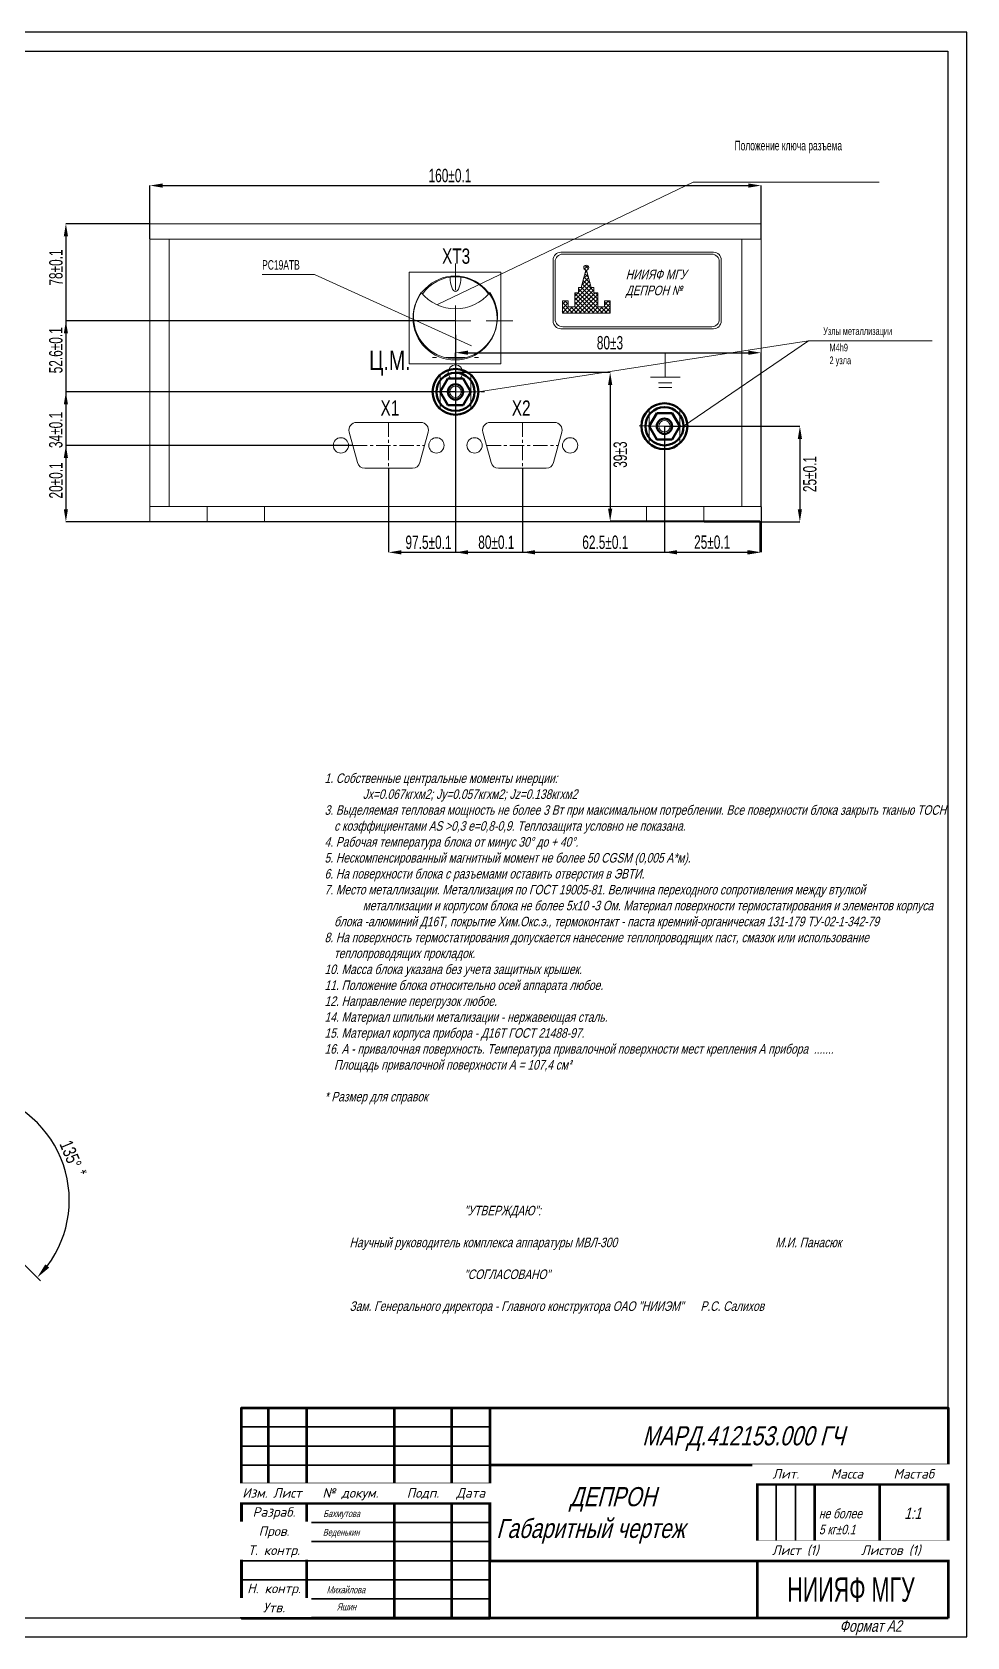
# Paper-space layout 'А2гор' of a CAD drawing. Extents: x 0 to 594, y 0 to 420.
# Drawn here: x 349.3 to 594, y 0 to 420 of the extents above; entities that cross this region are included whole.
import ezdxf

# ---------------------------------------------------------------- set-up
doc = ezdxf.new("R2010")
doc.units = 0
doc.header["$LTSCALE"] = 0.3
doc.header["$PDMODE"] = 3
doc.header["$PDSIZE"] = 5
doc.linetypes.add('CENTER2', pattern=[28.575, 19.05, -3.175, 3.175, -3.175])
doc.linetypes.add('CENTERX2', pattern=[20.32, 12.7, -2.54, 2.54, -2.54])
doc.layers.get('0').update_dxf_attribs({"linetype": 'CONTINUOUS', "lineweight": 15})
doc.layers.get('DEFPOINTS').update_dxf_attribs({"linetype": 'CONTINUOUS', "lineweight": 15})
for name, color, linetype, lineweight in [('Format', 7, 'CONTINUOUS', 30), ('Text', 242, 'CONTINUOUS', 15), ('Штамп', 7, 'CONTINUOUS', 70)]:
    doc.layers.add(name, color=color, linetype=linetype, lineweight=lineweight)
doc.layers.add('Проект', color=7, linetype='CONTINUOUS')
doc.styles.add('SLDTEXTSTYLE0', font='TXT', dxfattribs={"width": 0.663})
doc.styles.add('SLDTEXTSTYLE1', font='TXT', dxfattribs={"width": 0.75})
doc.styles.add('SLDTEXTSTYLE2', font='TXT', dxfattribs={"width": 0.75})
doc.styles.get("Standard").update_dxf_attribs({"font": 'isocpeur.ttf', "width": 0.8, "oblique": 15})
doc.styles.add('Подпись штампа', font='isocpeui.ttf')
doc.dimstyles.new('SLDDIMSTYLE0', dxfattribs={"dimtxt": 3.5, "dimasz": 3.302, "dimexe": 0, "dimexo": 0.0625, "dimgap": 0.875, "dimtad": 2, "dimrnd": 1e-09, "dimzin": 12, "dimdsep": 46, "dimtxsty": 'SLDTEXTSTYLE0', "dimsah": 1, "dimcen": 0.09, "dimadec": 0, "dimazin": 0, "dimtol": 1, "dimtp": 3, "dimtm": 3, "dimtfac": 1, "dimtofl": 0, "dimtmove": 0, "dimatfit": 3, "dimfxl": 1, "dimtolj": 1, "dimtzin": 12, "dimarcsym": 0})
doc.dimstyles.new('SLDDIMSTYLE1', dxfattribs={"dimtxt": 3.5, "dimasz": 3.302, "dimexe": 0, "dimexo": 0.0625, "dimgap": 0.875, "dimtad": 2, "dimrnd": 1e-09, "dimzin": 12, "dimdsep": 46, "dimtxsty": 'SLDTEXTSTYLE0', "dimsah": 1, "dimcen": 0.09, "dimadec": 0, "dimazin": 0, "dimtol": 1, "dimtp": 0.1, "dimtm": 0.1, "dimtfac": 1, "dimtofl": 0, "dimtmove": 0, "dimatfit": 3, "dimfxl": 1, "dimtolj": 1, "dimarcsym": 0})
doc.dimstyles.get("Standard").update_dxf_attribs({"dimscale": 0, "dimtxt": 50, "dimasz": 4, "dimexe": 1.25, "dimexo": 0, "dimgap": 1, "dimtad": 1, "dimdsep": 46, "dimtxsty": 'Standard', "dimcen": -4, "dimclrd": 256, "dimclre": 256, "dimclrt": 7, "dimadec": 0, "dimazin": 0, "dimtfac": 1, "dimtmove": 0, "dimatfit": 3, "dimfxl": 1.25, "dimtolj": 1, "dimarcsym": 0})

# ---------------------------------------------------------------- blocks, each defined once
blk = doc.blocks.new('*D8')
at = {"color": 0, "linetype": 'Continuous', "lineweight": -2}
for p, q in [((459.93, 330.96), (500.6, 330.96)), ((500.6, 327.65), (500.6, 295.26)), ((539.81, 291.96), (500.6, 291.96))]:
    blk.add_line(p, q, dxfattribs=at)
at = {"color": 0, "linetype": 'Continuous'}
for points in [[(500.05, 327.65), (501.15, 327.65), (500.6, 330.96)], [(500.05, 295.26), (501.15, 295.26), (500.6, 291.96)]]:
    blk.add_solid(points, dxfattribs=at)
at = {"layer": 'DEFPOINTS', "color": 0, "linetype": 'Continuous'}
for p in [(459.87, 330.96), (500.6, 291.96), (539.87, 291.96)]:
    blk.add_point(p, dxfattribs=at)
at = {"color": 0, "linetype": 'Continuous', "lineweight": 0, "insert": (501.48, 309.42), "char_height": 3.5, "attachment_point": 2, "rotation": 90, "style": 'SLDTEXTSTYLE0'}
blk.add_mtext('\\A1;39±3', dxfattribs=at)
blk = doc.blocks.new('*D9')
at = {"color": 0, "linetype": 'Continuous', "lineweight": -2}
for p, q in [((460.11, 334.91), (460.11, 336.09)), ((463.41, 336.09), (536.81, 336.09)), ((540.11, 295.91), (540.11, 336.09))]:
    blk.add_line(p, q, dxfattribs=at)
at = {"color": 0, "linetype": 'Continuous'}
for points in [[(463.41, 336.64), (463.41, 335.54), (460.11, 336.09)], [(536.81, 336.64), (536.81, 335.54), (540.11, 336.09)]]:
    blk.add_solid(points, dxfattribs=at)
at = {"layer": 'DEFPOINTS', "color": 0, "linetype": 'Continuous'}
for p in [(540.11, 336.09), (460.11, 334.84), (540.11, 295.84)]:
    blk.add_point(p, dxfattribs=at)
at = {"color": 0, "linetype": 'Continuous', "lineweight": 0, "insert": (500.55, 340.46), "char_height": 3.5, "attachment_point": 2, "style": 'SLDTEXTSTYLE0'}
blk.add_mtext('\\A1;80±3', dxfattribs=at)
blk = doc.blocks.new('*D10')
at = {"color": 0, "linetype": 'Continuous', "lineweight": -2}
for p, q in [((433.16, 311.84), (358.11, 311.84)), ((358.11, 308.54), (358.11, 295.14)), ((380.05, 291.84), (358.11, 291.84))]:
    blk.add_line(p, q, dxfattribs=at)
at = {"color": 0, "linetype": 'Continuous'}
for points in [[(357.56, 308.54), (358.66, 308.54), (358.11, 311.84)], [(357.56, 295.14), (358.66, 295.14), (358.11, 291.84)]]:
    blk.add_solid(points, dxfattribs=at)
at = {"layer": 'DEFPOINTS', "color": 0, "linetype": 'Continuous'}
for p in [(433.22, 311.84), (358.11, 291.84), (380.11, 291.84)]:
    blk.add_point(p, dxfattribs=at)
at = {"color": 0, "linetype": 'Continuous', "lineweight": 0, "insert": (353.74, 302.66), "char_height": 3.5, "attachment_point": 2, "rotation": 90, "style": 'SLDTEXTSTYLE0'}
blk.add_mtext('\\A1;20±0.1', dxfattribs=at)
blk = doc.blocks.new('*D26')
at = {"color": 0, "linetype": 'Continuous', "lineweight": -2}
for p, q in [((442.61, 305.78), (442.61, 283.85)), ((540.11, 295.78), (540.11, 283.85)), ((445.91, 283.85), (536.81, 283.85))]:
    blk.add_line(p, q, dxfattribs=at)
at = {"color": 0, "linetype": 'Continuous'}
for points in [[(445.91, 284.4), (445.91, 283.3), (442.61, 283.85)], [(536.81, 284.4), (536.81, 283.3), (540.11, 283.85)]]:
    blk.add_solid(points, dxfattribs=at)
at = {"layer": 'DEFPOINTS', "color": 0, "linetype": 'Continuous'}
for p in [(442.61, 305.84), (540.11, 295.84), (540.11, 283.85)]:
    blk.add_point(p, dxfattribs=at)
at = {"color": 0, "linetype": 'Continuous', "lineweight": 0, "insert": (453.04, 288.22), "char_height": 3.5, "attachment_point": 2, "style": 'SLDTEXTSTYLE0'}
blk.add_mtext('\\A1;97.5±0.1', dxfattribs=at)
blk = doc.blocks.new('*D11')
at = {"color": 0, "linetype": 'Continuous', "lineweight": -2}
for p, q in [((477.61, 305.78), (477.61, 283.86)), ((540.11, 295.78), (540.11, 283.86)), ((480.91, 283.86), (536.81, 283.86))]:
    blk.add_line(p, q, dxfattribs=at)
at = {"color": 0, "linetype": 'Continuous'}
for points in [[(480.91, 284.41), (480.91, 283.31), (477.61, 283.86)], [(536.81, 284.41), (536.81, 283.31), (540.11, 283.86)]]:
    blk.add_solid(points, dxfattribs=at)
at = {"layer": 'DEFPOINTS', "color": 0, "linetype": 'Continuous'}
for p in [(477.61, 305.84), (540.11, 295.84), (540.11, 283.86)]:
    blk.add_point(p, dxfattribs=at)
at = {"color": 0, "linetype": 'Continuous', "lineweight": 0, "insert": (499.33, 288.24), "char_height": 3.5, "attachment_point": 2, "style": 'SLDTEXTSTYLE0'}
blk.add_mtext('\\A1;62.5±0.1', dxfattribs=at)
blk = doc.blocks.new('*D12')
at = {"color": 0, "linetype": 'Continuous', "lineweight": -2}
for p, q in [((380.05, 369.84), (358.11, 369.84)), ((358.11, 366.54), (358.11, 295.14)), ((380.05, 291.84), (358.11, 291.84))]:
    blk.add_line(p, q, dxfattribs=at)
at = {"color": 0, "linetype": 'Continuous'}
for points in [[(357.56, 366.54), (358.66, 366.54), (358.11, 369.84)], [(357.56, 295.14), (358.66, 295.14), (358.11, 291.84)]]:
    blk.add_solid(points, dxfattribs=at)
at = {"layer": 'DEFPOINTS', "color": 0, "linetype": 'Continuous'}
for p in [(380.11, 369.84), (358.11, 291.84), (380.11, 291.84)]:
    blk.add_point(p, dxfattribs=at)
at = {"color": 0, "linetype": 'Continuous', "lineweight": 0, "insert": (353.74, 358.38), "char_height": 3.5, "attachment_point": 2, "rotation": 90, "style": 'SLDTEXTSTYLE0'}
blk.add_mtext('\\A1;78±0.1', dxfattribs=at)
blk = doc.blocks.new('*D13')
at = {"color": 0, "linetype": 'Continuous', "lineweight": -2}
for p, q in [((380.11, 365.91), (380.11, 379.84)), ((383.41, 379.84), (536.81, 379.84)), ((540.11, 365.91), (540.11, 379.84))]:
    blk.add_line(p, q, dxfattribs=at)
at = {"color": 0, "linetype": 'Continuous'}
for points in [[(383.41, 380.39), (383.41, 379.29), (380.11, 379.84)], [(536.81, 380.39), (536.81, 379.29), (540.11, 379.84)]]:
    blk.add_solid(points, dxfattribs=at)
at = {"layer": 'DEFPOINTS', "color": 0, "linetype": 'Continuous'}
for p in [(540.11, 379.84), (380.11, 365.84), (540.11, 365.84)]:
    blk.add_point(p, dxfattribs=at)
at = {"color": 0, "linetype": 'Continuous', "lineweight": 0, "insert": (458.66, 384.22), "char_height": 3.5, "attachment_point": 2, "style": 'SLDTEXTSTYLE0'}
blk.add_mtext('\\A1;160±0.1', dxfattribs=at)
blk = doc.blocks.new('*D27')
at = {"color": 0, "linetype": 'Continuous', "lineweight": -2}
for p, q in [((460.11, 340.78), (460.11, 283.86)), ((540.11, 295.78), (540.11, 283.86)), ((463.41, 283.86), (536.81, 283.86))]:
    blk.add_line(p, q, dxfattribs=at)
at = {"color": 0, "linetype": 'Continuous'}
for points in [[(463.41, 284.41), (463.41, 283.31), (460.11, 283.86)], [(536.81, 284.41), (536.81, 283.31), (540.11, 283.86)]]:
    blk.add_solid(points, dxfattribs=at)
at = {"layer": 'DEFPOINTS', "color": 0, "linetype": 'Continuous'}
for p in [(460.11, 340.84), (540.11, 295.84), (540.11, 283.86)]:
    blk.add_point(p, dxfattribs=at)
at = {"color": 0, "linetype": 'Continuous', "lineweight": 0, "insert": (470.8, 288.24), "char_height": 3.5, "attachment_point": 2, "style": 'SLDTEXTSTYLE0'}
blk.add_mtext('\\A1;80±0.1', dxfattribs=at)
blk = doc.blocks.new('SW_CENTERMARKSYMBOL_0')
at = {"color": 0, "linetype": 'Continuous', "lineweight": 0}
for p, q in [((0, 5), (0, 6)), ((-5, 0), (-6, 0)), ((0, 0), (-2.5, 0)), ((0, 0), (0, 2.5)), ((0, 0), (0, -2.5)), ((0, 0), (2.5, 0)), ((5, 0), (6, 0)), ((0, -5), (0, -6))]:
    blk.add_line(p, q, dxfattribs=at)
blk = doc.blocks.new('*D21')
at = {"color": 0, "lineweight": -2}
for p, q in [((460.05, 325.84), (358.11, 325.84)), ((358.11, 322.54), (358.11, 295.14)), ((540.05, 291.84), (358.11, 291.84))]:
    blk.add_line(p, q, dxfattribs=at)
at = {"color": 0}
for points in [[(357.56, 322.54), (358.66, 322.54), (358.11, 325.84)], [(357.56, 295.14), (358.66, 295.14), (358.11, 291.84)]]:
    blk.add_solid(points, dxfattribs=at)
at = {"layer": 'DEFPOINTS', "color": 0}
for p in [(460.11, 325.84), (358.11, 291.84), (540.11, 291.84)]:
    blk.add_point(p, dxfattribs=at)
at = {"color": 0, "insert": (355.49, 315.87), "char_height": 3.5, "attachment_point": 5, "rotation": 90, "style": 'SLDTEXTSTYLE0'}
blk.add_mtext('\\A1;34±0.1', dxfattribs=at)
blk = doc.blocks.new('*D24')
at = {"layer": 'DEFPOINTS', "color": 0}
for p in [(330.33, 244.31), (330.33, 114.31), (358.99, 114.31), (345.33, 99.31), (330.33, 84.31)]:
    blk.add_point(p, dxfattribs=at)
at = {"layer": 'Text', "color": 7, "lineweight": -2}
blk.add_line((345.33, 99.31), (351.48, 93.16), dxfattribs=at)
blk.add_arc((330.33, 114.31), 28.66, 323.0032, 81.9968, dxfattribs=at)
at = {"layer": 'Text', "color": 7}
for points in [[(334.28, 142.03), (334.37, 143.36), (330.33, 142.97)], [(353.73, 96.63), (352.72, 97.5), (350.6, 94.05)]]:
    blk.add_solid(points, dxfattribs=at)
at = {"layer": 'Text', "color": 7, "insert": (359.35, 126.33), "char_height": 3.5, "attachment_point": 5, "rotation": 292.5, "style": 'SLDTEXTSTYLE2'}
blk.add_mtext('\\A1;135°', dxfattribs=at)
blk = doc.blocks.new('*D29')
at = {"layer": 'DEFPOINTS', "color": 0}
for p in [(460.11, 344.42), (358.11, 291.84), (410.11, 291.84)]:
    blk.add_point(p, dxfattribs=at)
at = {"layer": 'Text', "color": 0, "lineweight": -2}
for p, q in [((460.05, 344.42), (358.11, 344.42)), ((358.11, 341.12), (358.11, 295.14)), ((410.05, 291.84), (358.11, 291.84))]:
    blk.add_line(p, q, dxfattribs=at)
at = {"layer": 'Text', "color": 0}
for points in [[(357.56, 341.12), (358.66, 341.12), (358.11, 344.42)], [(357.56, 295.14), (358.66, 295.14), (358.11, 291.84)]]:
    blk.add_solid(points, dxfattribs=at)
at = {"layer": 'Text', "color": 0, "insert": (355.49, 336.73), "char_height": 3.5, "attachment_point": 5, "rotation": 90, "style": 'SLDTEXTSTYLE0'}
blk.add_mtext('\\A1;52.6±0.1', dxfattribs=at)
blk = doc.blocks.new('PC19')
for p, q in [((-12, 12), (-12, -12)), ((-12, 12), (12, 12)), ((12, 12), (12, -12)), ((-12, -12), (12, -12))]:
    blk.add_line(p, q)
blk.add_circle((0, 0), 11)
blk = doc.blocks.new('key_PC19')
for centre, radius, start, end in [((0, 0), 10.5, 34.4873, 145.5127), ((0, 0), 11, 144.8389, 35.1611), ((0, 13.81), 11.69, 219.7217, 320.2783)]:
    blk.add_arc(centre, radius, start, end)
blk.add_ellipse((0, 10.5), major_axis=(0, -3.87), ratio=0.360021, start_param=4.736394, end_param=7.829977)
blk = doc.blocks.new('*D69')
at = {"layer": 'DEFPOINTS', "color": 0}
for p in [(514.81, 316.85), (525.11, 291.84), (550.27, 291.84)]:
    blk.add_point(p, dxfattribs=at)
at = {"layer": 'Text', "color": 0, "lineweight": -2}
for p, q in [((514.87, 316.85), (550.27, 316.85)), ((550.27, 313.55), (550.27, 295.14)), ((525.17, 291.84), (550.27, 291.84))]:
    blk.add_line(p, q, dxfattribs=at)
at = {"layer": 'Text', "color": 0}
for points in [[(549.72, 313.55), (550.82, 313.55), (550.27, 316.85)], [(549.72, 295.14), (550.82, 295.14), (550.27, 291.84)]]:
    blk.add_solid(points, dxfattribs=at)
at = {"layer": 'Text', "color": 0, "insert": (552.89, 304.34), "char_height": 3.5, "attachment_point": 5, "rotation": 90, "style": 'SLDTEXTSTYLE0'}
blk.add_mtext('\\A1;25±0.1', dxfattribs=at)
blk = doc.blocks.new('*D70')
at = {"layer": 'DEFPOINTS', "color": 0}
for p in [(514.81, 316.85), (539.81, 291.96), (539.81, 283.86)]:
    blk.add_point(p, dxfattribs=at)
at = {"layer": 'Text', "color": 0, "lineweight": -2}
for p, q in [((514.81, 316.78), (514.81, 283.86)), ((539.81, 291.89), (539.81, 283.86)), ((518.11, 283.86), (536.5, 283.86))]:
    blk.add_line(p, q, dxfattribs=at)
at = {"layer": 'Text', "color": 0}
for points in [[(518.11, 284.41), (518.11, 283.31), (514.81, 283.86)], [(536.5, 284.41), (536.5, 283.31), (539.81, 283.86)]]:
    blk.add_solid(points, dxfattribs=at)
at = {"layer": 'Text', "color": 0, "insert": (527.31, 286.49), "char_height": 3.5, "attachment_point": 5, "style": 'SLDTEXTSTYLE0'}
blk.add_mtext('\\A1;25±0.1', dxfattribs=at)

psp = doc.layouts.new('А2гор')

# ---------------------------------------------------------------- hatches: boundary and pattern name
at = {"layer": 'Проект', "linetype": 'Continuous'}
h = psp.add_hatch(dxfattribs=at)
h.set_pattern_fill('ANSI31', color=3, scale=0.25, style=0)
h.set_pattern_definition([(45, (-4010.25705, -1801.2071), (-0.56126601, 0.56126601), [])])
h.paths.add_polyline_path([(497.335, 351.78), (496.335, 351.78), (496.335, 353.18), (495.635, 353.18), (494.415, 357.685, 16.2056891), (494.255, 357.685), (493.035, 353.18), (492.335, 353.18), (492.335, 351.78), (491.335, 351.78), (491.335, 348.08), (489.585, 348.08), (489.585, 349.68), (488.085, 349.68), (488.085, 346.48), (500.585, 346.48), (500.585, 349.68), (499.085, 349.68), (499.085, 348.08), (497.335, 348.08)])
h = psp.add_hatch(dxfattribs=at)
h.set_pattern_fill('ANSI31', color=3, scale=0.25, angle=90, style=0)
h.set_pattern_definition([(135, (-4010.25705, -1801.2071), (-0.56126601, -0.56126601), [])])
h.paths.add_polyline_path([(497.335, 351.78), (496.335, 351.78), (496.335, 353.18), (495.635, 353.18), (494.415, 357.685, 16.2056891), (494.255, 357.685), (493.035, 353.18), (492.335, 353.18), (492.335, 351.78), (491.335, 351.78), (491.335, 348.08), (489.585, 348.08), (489.585, 349.68), (488.085, 349.68), (488.085, 346.48), (500.585, 346.48), (500.585, 349.68), (499.085, 349.68), (499.085, 348.08), (497.335, 348.08)])

# ---------------------------------------------------------------- linework, layer by layer
at = {"color": 7, "linetype": 'Continuous', "lineweight": 15}
for p, q in [((380.111, 369.843), (380.111, 365.843)), ((380.111, 369.843), (540.111, 369.843)), ((540.111, 369.843), (540.111, 365.843)), ((380.111, 365.843), (385.111, 365.843)), ((380.111, 295.843), (380.111, 365.843)), ((380.111, 365.843), (540.111, 365.843)), ((535.111, 365.843), (385.111, 365.843)), ((385.111, 365.843), (385.111, 295.843)), ((385.111, 295.843), (385.111, 365.843)), ((535.111, 295.843), (535.111, 365.843)), ((540.111, 365.843), (535.111, 365.843)), ((535.111, 365.843), (535.111, 295.843)), ((540.111, 365.843), (540.111, 295.843)), ((527.683, 362.381), (487.683, 362.381)), ((527.183, 361.881), (488.183, 361.881)), ((485.683, 360.381), (485.683, 344.381)), ((486.183, 359.881), (486.183, 344.881)), ((529.183, 344.881), (529.183, 359.881)), ((529.683, 344.381), (529.683, 360.381)), ((487.683, 342.381), (527.683, 342.381)), ((488.183, 342.881), (527.183, 342.881)), ((456.111, 321.371), (456.111, 330.315)), ((464.111, 330.315), (464.111, 321.371)), ((510.812, 312.375), (510.812, 321.319)), ((518.812, 321.319), (518.812, 312.375)), ((434.429, 307.325), (432.286, 315.325)), ((434.217, 317.843), (451.005, 317.843)), ((452.936, 315.325), (450.793, 307.325)), ((469.429, 307.325), (467.286, 315.325)), ((469.217, 317.843), (486.005, 317.843)), ((487.936, 315.325), (485.793, 307.325)), ((448.861, 305.843), (436.361, 305.843)), ((483.861, 305.843), (471.361, 305.843)), ((380.111, 291.843), (380.111, 295.843)), ((380.111, 295.843), (395.111, 295.843)), ((395.111, 291.843), (395.111, 295.843)), ((395.111, 295.843), (410.111, 295.843)), ((410.111, 295.843), (510.111, 295.843)), ((410.111, 291.843), (410.111, 295.843)), ((410.111, 295.843), (510.111, 295.843)), ((510.111, 291.843), (510.111, 295.843)), ((510.111, 295.843), (525.111, 295.843)), ((525.111, 291.843), (525.111, 295.843)), ((525.111, 295.843), (540.111, 295.843)), ((540.111, 291.843), (540.111, 295.843)), ((380.111, 291.843), (395.111, 291.843)), ((395.111, 291.843), (410.111, 291.843)), ((410.111, 291.843), (510.111, 291.843)), ((510.111, 291.843), (525.111, 291.843)), ((525.111, 291.843), (540.111, 291.843))]:
    psp.add_line(p, q, dxfattribs=at)
at = {"color": 7, "linetype": 'Continuous'}
for p, q in [((494.255, 357.685), (493.035, 353.18)), ((495.635, 353.18), (494.415, 357.685)), ((493.035, 353.18), (492.335, 353.18)), ((492.335, 353.18), (492.335, 351.78)), ((496.335, 353.18), (495.635, 353.18)), ((496.335, 351.78), (496.335, 353.18)), ((489.585, 349.68), (488.085, 349.68)), ((488.085, 349.68), (488.085, 346.48)), ((489.585, 348.08), (489.585, 349.68)), ((492.335, 351.78), (491.335, 351.78)), ((491.335, 351.78), (491.335, 348.08)), ((497.335, 351.78), (496.335, 351.78)), ((497.335, 348.08), (497.335, 351.78)), ((500.585, 349.68), (499.085, 349.68)), ((499.085, 349.68), (499.085, 348.08)), ((500.585, 346.48), (500.585, 349.68)), ((488.085, 346.48), (500.585, 346.48)), ((491.335, 348.08), (489.585, 348.08)), ((499.085, 348.08), (497.335, 348.08))]:
    psp.add_line(p, q, dxfattribs=at)
at = {"linetype": 'Continuous'}
for p, q in [((460.111, 325.843), (460.111, 333.169)), ((456.111, 325.843), (453.451, 325.843)), ((456.111, 325.843), (465.111, 325.843)), ((460.111, 325.843), (460.111, 318.454)), ((510.812, 316.945), (508.152, 316.945)), ((510.812, 316.847), (519.812, 316.847))]:
    psp.add_line(p, q, dxfattribs=at)
at = {"color": 0}
for p, q in [((515.004, 335.757), (515.004, 329.66)), ((515.004, 329.66), (511.121, 329.66)), ((511.121, 329.66), (518.887, 329.66)), ((515.004, 328.235), (513.295, 328.235)), ((513.803, 328.235), (516.741, 328.235)), ((515.048, 327.025), (513.34, 327.025)), ((513.848, 327.025), (516.786, 327.025))]:
    psp.add_line(p, q, dxfattribs=at)
at = {"linetype": 'CENTER2'}
psp.add_line((460.111, 325.843), (467.856, 325.843), dxfattribs=at)
at = {"color": 7, "linetype": 'CENTERX2', "lineweight": 0}
for p, q in [((442.611, 317.843), (442.611, 305.843)), ((477.611, 317.843), (477.611, 305.843)), ((433.219, 311.843), (452.003, 311.843)), ((468.219, 311.843), (487.003, 311.843))]:
    psp.add_line(p, q, dxfattribs=at)
for points in [[(455.393, 348.738), (522.351, 380.746), (571.039, 380.746)], [(464.307, 337.885), (423.174, 356.562), (409.49, 356.562)]]:
    psp.add_lwpolyline(points)
at = {"color": 7, "linetype": 'Continuous', "lineweight": 50}
for points in [[(458.111, 329.307), (456.111, 325.843), (458.111, 322.379), (462.111, 322.379), (464.111, 325.843), (462.111, 329.307)], [(512.812, 320.311), (510.812, 316.847), (512.812, 313.383), (516.812, 313.383), (518.812, 316.847), (516.812, 320.311)]]:
    psp.add_lwpolyline(points, close=True, dxfattribs=at)
at = {"linetype": 'Continuous', "lineweight": 50}
for centre, radius in [((460.111, 325.843), 6), ((460.111, 325.843), 2), ((514.812, 316.847), 6), ((514.812, 316.847), 2)]:
    psp.add_circle(centre, radius, dxfattribs=at)
at = {"color": 7, "linetype": 'Continuous', "lineweight": 0}
psp.add_circle((460.111, 330.957), 1.919, dxfattribs=at)
at = {"color": 7, "linetype": 'Continuous', "lineweight": 50}
for centre in [(460.111, 325.843), (514.812, 316.847)]:
    psp.add_circle(centre, 5, dxfattribs=at)
at = {"color": 7, "linetype": 'Continuous'}
for centre in [(460.111, 325.843), (514.845, 316.847)]:
    psp.add_circle(centre, 2, dxfattribs=at)
at = {"color": 7, "linetype": 'Continuous', "lineweight": 15}
for centre, radius in [((460.111, 325.843), 1.5), ((514.812, 316.847), 1.5), ((430.111, 311.843), 2), ((455.111, 311.843), 2), ((465.111, 311.843), 2), ((490.111, 311.843), 2)]:
    psp.add_circle(centre, radius, dxfattribs=at)
for centre, radius, start, end in [((487.683, 360.381), 2, 90, 180), ((488.183, 359.881), 2, 90, 180), ((527.183, 359.881), 2, 0, 90), ((527.683, 360.381), 2, 0, 90), ((488.183, 344.881), 2, 180, 270), ((527.183, 344.881), 2, 270, 0), ((487.683, 344.381), 2, 180, 270), ((527.683, 344.381), 2, 270, 0), ((460.111, 325.843), 6, 48.18969, 131.81031), ((460.111, 325.843), 6, 228.18969, 311.81031), ((514.845, 316.847), 6, 48.18969, 131.81031), ((434.217, 315.843), 2, 90, 195), ((451.005, 315.843), 2, 345, 90), ((469.217, 315.843), 2, 90, 195), ((486.005, 315.843), 2, 345, 90), ((514.845, 316.847), 6, 228.18969, 311.81031), ((436.361, 307.843), 2, 195, 270), ((448.861, 307.843), 2, 270, 345), ((471.361, 307.843), 2, 195, 270), ((483.861, 307.843), 2, 270, 345)]:
    psp.add_arc(centre, radius, start, end, dxfattribs=at)
at = {"color": 7, "linetype": 'Continuous'}
for centre, radius, start, end in [((494.335, 358.33), 0.65, 277.06212, 262.93788), ((460.111, 325.843), 1.5, 270, 180), ((514.845, 316.847), 1.5, 270, 180)]:
    psp.add_arc(centre, radius, start, end, dxfattribs=at)
at = {"layer": 'Format'}
for p, q in [((594, 420), (0, 420)), ((594, 0), (594, 420)), ((20, 415), (589, 415)), ((589, 415), (589, 5)), ((20, 5), (589, 5)), ((0, 0), (594, 0))]:
    psp.add_line(p, q, dxfattribs=at)
at = {"layer": 'Text', "color": 0}
for p, q in [((460.111, 352.422), (460.111, 359.422)), ((452.111, 344.422), (445.111, 344.422)), ((456.111, 344.422), (464.111, 344.422)), ((460.111, 340.422), (460.111, 348.422)), ((468.111, 344.422), (475.111, 344.422)), ((466.111, 325.843), (552.517, 339.162)), ((519.812, 316.847), (552.517, 339.162)), ((552.517, 339.162), (584.89, 339.162))]:
    psp.add_line(p, q, dxfattribs=at)
at = {"layer": 'Text'}
psp.add_line((460.111, 336.422), (460.111, 329.422), dxfattribs=at)
at = {"layer": 'Штамп'}
for p, q in [((411.09, 59.937), (411.09, 34.937)), ((421.09, 59.937), (421.09, 4.937)), ((444.09, 59.937), (444.09, 4.937)), ((459.09, 59.937), (459.09, 4.937)), ((539.09, 44.937), (539.09, 4.937)), ((554.09, 44.937), (554.09, 24.937)), ((571.09, 44.937), (571.09, 24.937)), ((539.09, 39.937), (589.09, 39.937)), ((539.09, 24.937), (589.09, 24.937)), ((559.09, 24.937), (559.09, 19.937))]:
    psp.add_line(p, q, dxfattribs=at)
at = {"layer": 'Штамп', "lineweight": 35}
for p, q in [((404.09, 54.937), (469.09, 54.937)), ((469.09, 49.937), (404.09, 49.937)), ((404.09, 44.937), (469.09, 44.937)), ((544.09, 39.937), (544.09, 24.937)), ((549.09, 39.937), (549.09, 24.937)), ((404.09, 29.937), (469.09, 29.937)), ((404.09, 24.937), (469.09, 24.937)), ((469.09, 19.937), (404.09, 19.937)), ((404.09, 14.937), (469.09, 14.937)), ((469.09, 9.937), (404.09, 9.937))]:
    psp.add_line(p, q, dxfattribs=at)
at = {"layer": 'Штамп'}
for points in [[(589.09, 4.937), (404.09, 4.937), (404.09, 59.937), (589.09, 59.937)], [(404.09, 59.937), (469.09, 59.937), (469.09, 39.937), (404.09, 39.937)], [(469.09, 19.937), (589.09, 19.937), (589.09, 44.937), (469.09, 44.937)], [(404.09, 4.937), (469.09, 4.937), (469.09, 34.937), (404.09, 34.937)]]:
    psp.add_lwpolyline(points, close=True, dxfattribs=at)

# ---------------------------------------------------------------- block references
for name, p in [('PC19', (460, 345.139)), ('key_PC19', (460.111, 345.474))]:
    psp.add_blockref(name, p)
at = {"color": 7, "linetype": 'Continuous', "lineweight": 0}
psp.add_blockref('SW_CENTERMARKSYMBOL_0', (460.111, 334.843), dxfattribs=at)

# ---------------------------------------------------------------- texts
at = {"lineweight": 30, "style": 'SLDTEXTSTYLE2', "width": 0.75}
for s, p in [('XT3', (456.594, 359.369)), ('X1', (440.478, 319.6)), ('X2', (474.86, 319.6))]:
    psp.add_text(s, height=4, dxfattribs=at).set_placement(p)
at = {"style": 'SLDTEXTSTYLE1', "width": 0.75}
psp.add_text('Ц.М.', height=5.0809, dxfattribs=at).set_placement((437.496, 331.537))
at = {"char_height": 2.5, "attachment_point": 1, "style": 'SLDTEXTSTYLE0'}
for s, insert in [('Положение ключа разъема', (533.165, 391.543)), ('PC19ATB', (409.49, 360.322))]:
    psp.add_mtext(s, dxfattribs=dict(at, insert=insert))
at = {"attachment_point": 1}
for s, insert, char_height, width in [('{\\Ftxt|c204;\\C0;НИИЯФ МГУ\\PДЕПРОН\\Ftxt|c0; \\fISOCPEUR|b0|i0|c204|p34;№}', (504.684, 357.811), 2.5, 28.74548), ('{\\Ftxt|c0;1. \\Ftxt|c204;Собственные центральные моменты инерции\\Ftxt|c0;:\\P^IJx=0.067\\Ftxt|c204;кгхм\\Ftxt|c0;2; Jy=0.057\\Ftxt|c204;кгхм\\Ftxt|c0;2; Jz=0.138\\Ftxt|c204;кгхм\\Ftxt|c0;2\\P\\pi-2.5,l2.5;3. \\Ftxt|c204;Выделяемая тепловая мощность не более \\Ftxt|c0;3 \\Ftxt|c204;Вт при максимальном потреблении\\Ftxt|c0;. \\Ftxt|c204;Все поверхности блока закрыть тканью ТОСН с коэффициентами \\Ftxt|c0;AS >0,3 e=0,8-0,9. \\Ftxt|c204;Теплозащита условно не показана\\Ftxt|c0;.\\Ftxt|c204;\\P\\pi0,l0;\\Ftxt|c0;4. \\Ftxt|c204;Рабочая температура блока от минус \\Ftxt|c0;30\\Ftxt|c204;°\\Ftxt|c0; \\Ftxt|c204;до + \\Ftxt|c0;40\\Ftxt|c204;°\\Ftxt|c0;.\\Ftxt|c204;\\P\\Ftxt|c0;5. \\Ftxt|c204;Нескомпенсированный магнитный момент не более \\Ftxt|c0;50 CGSM (0,005 \\Ftxt|c204;А\\Ftxt|c0;*\\Ftxt|c204;м\\Ftxt|c0;).\\Ftxt|c204;\\P\\Ftxt|c0;6. \\Ftxt|c204;На поверхности блока с разъемами оставить отверстия в ЭВТИ\\Ftxt|c0;.\\Ftxt|c204;\\P\\pi-2.5,l2.5;\\Ftxt|c0;7. \\Ftxt|c204;Место металлизации\\Ftxt|c0;. \\Ftxt|c204;Металлизация по ГОСТ \\Ftxt|c0;19005-81. \\Ftxt|c204;Величина переходного сопротивления между втулкой ^Iметаллизации и корпусом блока не более \\Ftxt|c0;5\\Ftxt|c204;х\\Ftxt|c0;10 -3 \\Ftxt|c204;Ом\\Ftxt|c0;. \\Ftxt|c204;Материал поверхности термостатирования и элементов корпуса блока \\Ftxt|c0;-\\Ftxt|c204;алюминий Д\\Ftxt|c0;16\\Ftxt|c204;Т\\Ftxt|c0;, \\Ftxt|c204;покрытие Хим\\Ftxt|c0;.\\Ftxt|c204;Окс\\Ftxt|c0;.\\Ftxt|c204;э\\Ftxt|c0;.\\Ftxt|c204;, термоконтакт - паста кремний-органическая 131-179 ТУ-02-1-342-79\\P\\Ftxt|c0;8. \\Ftxt|c204;На поверхность термостатирования допускается нанесение теплопроводящих паст\\Ftxt|c0;, \\Ftxt|c204;смазок или использование теплопроводящих прокладок\\Ftxt|c0;.\\Ftxt|c204;\\P\\pi0,l0;\\Ftxt|c0;10. \\Ftxt|c204;Масса блока указана без учета защитных крышек\\Ftxt|c0;.\\Ftxt|c204;\\P\\Ftxt|c0;11. \\Ftxt|c204;Положение\\Ftxt|c0; \\Ftxt|c204;блока относительно осей аппарата любое\\Ftxt|c0;.\\Ftxt|c204;\\P\\Ftxt|c0;12. \\Ftxt|c204;Направление перегрузок любое\\Ftxt|c0;.\\P\\Ftxt|c204;14. Материал шпильки метализации - нержавеющая сталь.\\P15. Материал корпуса прибора - \\C7;Д16Т ГОСТ 21488-97\\Ftxt|c0;.\\Ftxt|c204;\\P\\Ftxt|c0;\\C256;1\\Ftxt|c204;6\\Ftxt|c0;. \\Ftxt|c204;А - привалочная поверхность. Температура привалочной поверхности мест крепления А прибора\\Ftxt|c0;  .......\\Ftxt|c204;\\P\\pi2.5;Площадь привалочной поверхности А \\Ftxt|c0;= 107,4 c\\Ftxt|c204;м\\fISOCPEUR|b0|i0|c204|p34;\\C0;²\\Ftxt|c0;\\C256;\\P\\pi0;\\P* \\Ftxt|c204;Размер для справок\\Ftxt|c0;\\P\\P}', (425.828, 225.987), 2.5, 162.317), ('{\\Ftxt|c204;^I^I^I\\Ftxt|c0;"\\Ftxt|c204;УТВЕРЖДАЮ\\Ftxt|c0;":\\P\\P\\Ftxt|c204;Научный руководитель комплекса аппаратуры МВЛ-300^I^I^I^I  М.И. Панасюк\\Ftxt|c0;\\P\\Ftxt|c204;^I\\Ftxt|c0;\\P\\Ftxt|c204;^I^I^I\\Ftxt|c0;"\\Ftxt|c204;СОГЛАСОВАНО\\Ftxt|c0;"\\P\\P\\Ftxt|c204;Зам. Генерального директора - Главного конструктора ОАО "НИИЭМ"      Р.С. Салихов}', (432.374, 112.824), 2.5, 163.0296), ('{\\Ftxt|c204;Веденькин}', (425.373, 28.259), 1.8, 19.29293), ('{\\Ftxt|c204;Михайлова}', (426.399, 13.23), 1.8, 19.29293), ('{\\Ftxt|c204;Яшин}', (429.019, 8.79), 1.8, 10.82417)]:
    psp.add_mtext(s, dxfattribs=dict(at, insert=insert, char_height=char_height, width=width))
at = {"color": 7, "linetype": 'Continuous', "lineweight": 0, "attachment_point": 1}
for s, insert, char_height in [('{\\Ftxt|c204;МАРД.412153.000 ГЧ}', (508.997, 55.135), 5), ('{\\Ftxt|c204;ДЕПРОН}', (489.984, 39.207), 5), ('{\\Ftxt|c204;1:1}', (577.587, 33.85), 3), ('{\\Ftxt|c204;Габаритный чертеж}', (470.789, 30.896), 5)]:
    psp.add_mtext(s, dxfattribs=dict(at, insert=insert, char_height=char_height))
at = {"color": 7, "linetype": 'Continuous', "lineweight": 0, "insert": (546.956, 15.57), "char_height": 6.35, "attachment_point": 1, "style": 'SLDTEXTSTYLE0'}
psp.add_mtext('НИИЯФ МГУ', dxfattribs=at)
at = {"layer": 'Text', "color": 0, "style": 'SLDTEXTSTYLE0', "width": 0.663}
psp.add_text('Узлы металлизации', height=2, dxfattribs=at).set_placement((556.372, 340.729))
at = {"layer": 'Text', "color": 0, "style": 'SLDTEXTSTYLE1', "width": 0.75}
psp.add_text('*', height=3, rotation=105, dxfattribs=at).set_placement((365.068, 121.746))
at = {"layer": 'Text', "color": 0, "insert": (558.029, 338.434), "char_height": 2, "width": 21.76302, "attachment_point": 1, "style": 'SLDTEXTSTYLE0'}
psp.add_mtext('M4h9\\P2 узла', dxfattribs=at)
at = {"layer": 'Text', "insert": (560.643, 4.338), "char_height": 3, "width": 50.1158, "attachment_point": 1}
psp.add_mtext('{\\Ftxt|c204;\\C0;Формат А2}', dxfattribs=at)

# ---------------------------------------------------------------- dimensions: what is measured, and where the dimension line sits
at = {"color": 7, "linetype": 'Continuous', "lineweight": 0}
dim = psp.add_linear_dim(base=(540.111, 379.843), p1=(380.111, 365.843), p2=(540.111, 365.843), dimstyle='SLDDIMSTYLE1', dxfattribs=at)
dim.commit()
dim.dimension.update_dxf_attribs({"geometry": '*D13', "text_midpoint": (458.662, 379.843), "dimtype": 160})
for p1, picture, middle in [((380.111, 369.843), '*D12', (358.111, 358.382)), ((433.219, 311.843), '*D10', (358.111, 302.661))]:
    dim = psp.add_linear_dim(base=(358.111, 291.843), p1=p1, p2=(380.111, 291.843), angle=90, dimstyle='SLDDIMSTYLE1', override={"dimtdec": 1}, dxfattribs=at)
    dim.commit()
    dim.dimension.update_dxf_attribs({"geometry": picture, "text_midpoint": middle, "dimtype": 160})
at = {"color": 0, "linetype": 'Continuous', "lineweight": 0}
dim = psp.add_linear_dim(base=(540.111, 283.861), p1=(460.111, 340.843), p2=(540.111, 295.843), dimstyle='SLDDIMSTYLE1', override={"dimtad": 3, "dimtdec": 1}, dxfattribs=at)
dim.commit()
dim.dimension.update_dxf_attribs({"geometry": '*D27', "text_midpoint": (470.798, 283.861), "dimtype": 160})
dim = psp.add_linear_dim(base=(540.111, 336.09), p1=(460.111, 334.843), p2=(540.111, 295.843), dimstyle='SLDDIMSTYLE0', dxfattribs=at)
dim.commit()
dim.dimension.update_dxf_attribs({"geometry": '*D9', "text_midpoint": (500.55, 336.09), "dimtype": 160})
at = {"color": 7, "linetype": 'Continuous', "lineweight": 0}
dim = psp.add_linear_dim(base=(500.602, 291.957), p1=(459.868, 330.957), p2=(539.868, 291.957), angle=90, dimstyle='SLDDIMSTYLE0', dxfattribs=at)
dim.commit()
dim.dimension.update_dxf_attribs({"geometry": '*D8', "text_midpoint": (500.602, 309.417), "dimtype": 160})
dim = psp.add_linear_dim(base=(358.111, 291.843), p1=(460.111, 325.843), p2=(540.111, 291.843), angle=90, dimstyle='SLDDIMSTYLE1', override={"dimtdec": 1})
dim.commit()
dim.dimension.update_dxf_attribs({"geometry": '*D21', "text_midpoint": (358.111, 315.865), "dimtype": 160})
for base, p1, picture, middle in [((540.111, 283.85), (442.611, 305.843), '*D26', (453.041, 283.85)), ((540.111, 283.861), (477.611, 305.843), '*D11', (499.325, 283.861))]:
    dim = psp.add_linear_dim(base=base, p1=p1, p2=(540.111, 295.843), dimstyle='SLDDIMSTYLE1', override={"dimtad": 3, "dimtdec": 1}, dxfattribs=at)
    dim.commit()
    dim.dimension.update_dxf_attribs({"geometry": picture, "text_midpoint": middle, "dimtype": 160})
at = {"layer": 'Text', "color": 7}
dim = psp.add_linear_dim(base=(358.111, 291.843), p1=(460.111, 344.422), p2=(410.111, 291.843), angle=90, dimstyle='SLDDIMSTYLE0', override={"dimdec": 1, "dimtp": 0.1, "dimtm": 0.1, "dimtzin": 8}, dxfattribs=at)
dim.commit()
dim.dimension.update_dxf_attribs({"geometry": '*D29', "text_midpoint": (358.111, 336.727), "dimtype": 160})
at = {"layer": 'Text', "color": 0}
dim = psp.add_linear_dim(base=(550.27, 291.843), p1=(514.812, 316.847), p2=(525.111, 291.843), angle=90, dimstyle='SLDDIMSTYLE0', override={"dimtp": 0.1, "dimtm": 0.1, "dimtzin": 8}, dxfattribs=at)
dim.commit()
dim.dimension.update_dxf_attribs({"geometry": '*D69', "text_midpoint": (552.895, 304.345)})
dim = psp.add_linear_dim(base=(539.805, 283.861), p1=(514.812, 316.847), p2=(539.805, 291.957), dimstyle='SLDDIMSTYLE0', override={"dimtad": 3, "dimdec": 0, "dimtp": 0.1, "dimtm": 0.1, "dimtzin": 8}, dxfattribs=at)
dim.commit()
dim.dimension.update_dxf_attribs({"geometry": '*D70', "text_midpoint": (527.309, 283.861), "dimtype": 160})
at = {"layer": 'Text'}
dim = psp.add_angular_dim_2l(base=(358.993, 114.311), line1=((345.333, 99.311), (330.333, 114.311)), line2=((330.333, 84.311), (330.333, 244.311)), dimstyle='Standard', override={"dimscale": 1, "dimtxt": 3.5, "dimtxsty": 'SLDTEXTSTYLE2', "dimclrd": 7, "dimclre": 7, "dimclrt": 7}, dxfattribs=at)
dim.commit()
dim.dimension.update_dxf_attribs({"geometry": '*D24', "text_midpoint": (359.352, 126.331)})

# ---------------------------------------------------------------- next in the draw order: texts
at = {"layer": 'Штамп', "lineweight": 50, "char_height": 2.5, "attachment_point": 2, "style": 'Подпись штампа', "bg_fill": 2}
for s, insert, width in [('{\\fISOCPEUR|b0|i1|c204|p34;Лит.}', (546.59, 43.937), 15), ('{\\fISOCPEUR|b0|i1|c204|p34;Изм.}', (407.59, 38.937), 6.9999), ('{\\fISOCPEUR|b0|i1|c204|p34;Лист (1)}', (549.09, 23.937), 20), ('{\\fISOCPEUR|b0|i1|c204|p34;Утв.}', (412.59, 8.937), 17)]:
    psp.add_mtext(s, dxfattribs=dict(at, insert=insert, width=width))

# ---------------------------------------------------------------- next in the draw order: texts
for s, insert, width in [('{\\fISOCPEUR|b0|i1|c204|p34;Масса}', (562.59, 43.937), 17), ('{\\fISOCPEUR|b0|i1|c204|p34;Лист}', (416.09, 38.937), 10.0001), ('{\\fISOCPEUR|b0|i1|c204|p34;Листов (1)}', (574.09, 23.937), 30)]:
    psp.add_mtext(s, dxfattribs=dict(at, insert=insert, width=width))
at = {"layer": 'Штамп', "lineweight": 50, "insert": (412.59, 13.937), "char_height": 2.5, "width": 17, "attachment_point": 2, "style": 'Подпись штампа'}
psp.add_mtext('Н. контр.', dxfattribs=at)

# ---------------------------------------------------------------- next in the draw order: texts
at = {"color": 7, "linetype": 'Continuous', "lineweight": 0, "insert": (555.261, 33.519), "char_height": 2.5, "attachment_point": 1}
psp.add_mtext('{\\Ftxt|c204;не более\\P5 кг\\Ftxt|c0;%%P0.1}', dxfattribs=at)
at = {"layer": 'Штамп', "lineweight": 50, "char_height": 2.5, "attachment_point": 2, "style": 'Подпись штампа', "bg_fill": 2}
for s, insert, width in [('{\\fISOCPEUR|b0|i1|c204|p34;Мастаб}', (580.09, 43.937), 18), ('{\\fISOCPEUR|b0|i1|c204|p34;№ докум.}', (432.59, 38.937), 23)]:
    psp.add_mtext(s, dxfattribs=dict(at, insert=insert, width=width))

# ---------------------------------------------------------------- next in the draw order: texts
at = {"insert": (425.487, 33.155), "char_height": 1.8, "width": 19.29293, "attachment_point": 1}
psp.add_mtext('{\\Ftxt|c204;Бахмутова}', dxfattribs=at)
at = {"layer": 'Штамп', "lineweight": 50, "insert": (451.59, 38.937), "char_height": 2.5, "width": 15, "attachment_point": 2, "style": 'Подпись штампа', "bg_fill": 2}
psp.add_mtext('{\\fISOCPEUR|b0|i1|c204|p34;Подп.}', dxfattribs=at)
at = {"layer": 'Штамп', "lineweight": 50, "insert": (412.59, 33.937), "char_height": 2.5, "width": 17, "attachment_point": 2, "style": 'Подпись штампа'}
psp.add_mtext('Разраб.', dxfattribs=at)

# ---------------------------------------------------------------- next in the draw order: texts
at = {"layer": 'Штамп', "lineweight": 50, "char_height": 2.5, "attachment_point": 2, "style": 'Подпись штампа', "bg_fill": 2}
for s, insert, width in [('{\\fISOCPEUR|b0|i1|c204|p34;Дата}', (464.09, 38.937), 10), ('{\\fISOCPEUR|b0|i1|c204|p34;Пров.}', (412.59, 28.937), 17)]:
    psp.add_mtext(s, dxfattribs=dict(at, insert=insert, width=width))

# ---------------------------------------------------------------- next in the draw order: texts
at = {"layer": 'Штамп', "lineweight": 50, "insert": (412.59, 23.937), "char_height": 2.5, "width": 17, "attachment_point": 2, "style": 'Подпись штампа', "bg_fill": 2}
psp.add_mtext('{\\fISOCPEUR|b0|i1|c204|p34;Т. контр.}', dxfattribs=at)

doc.saveas('drawing.dxf')
